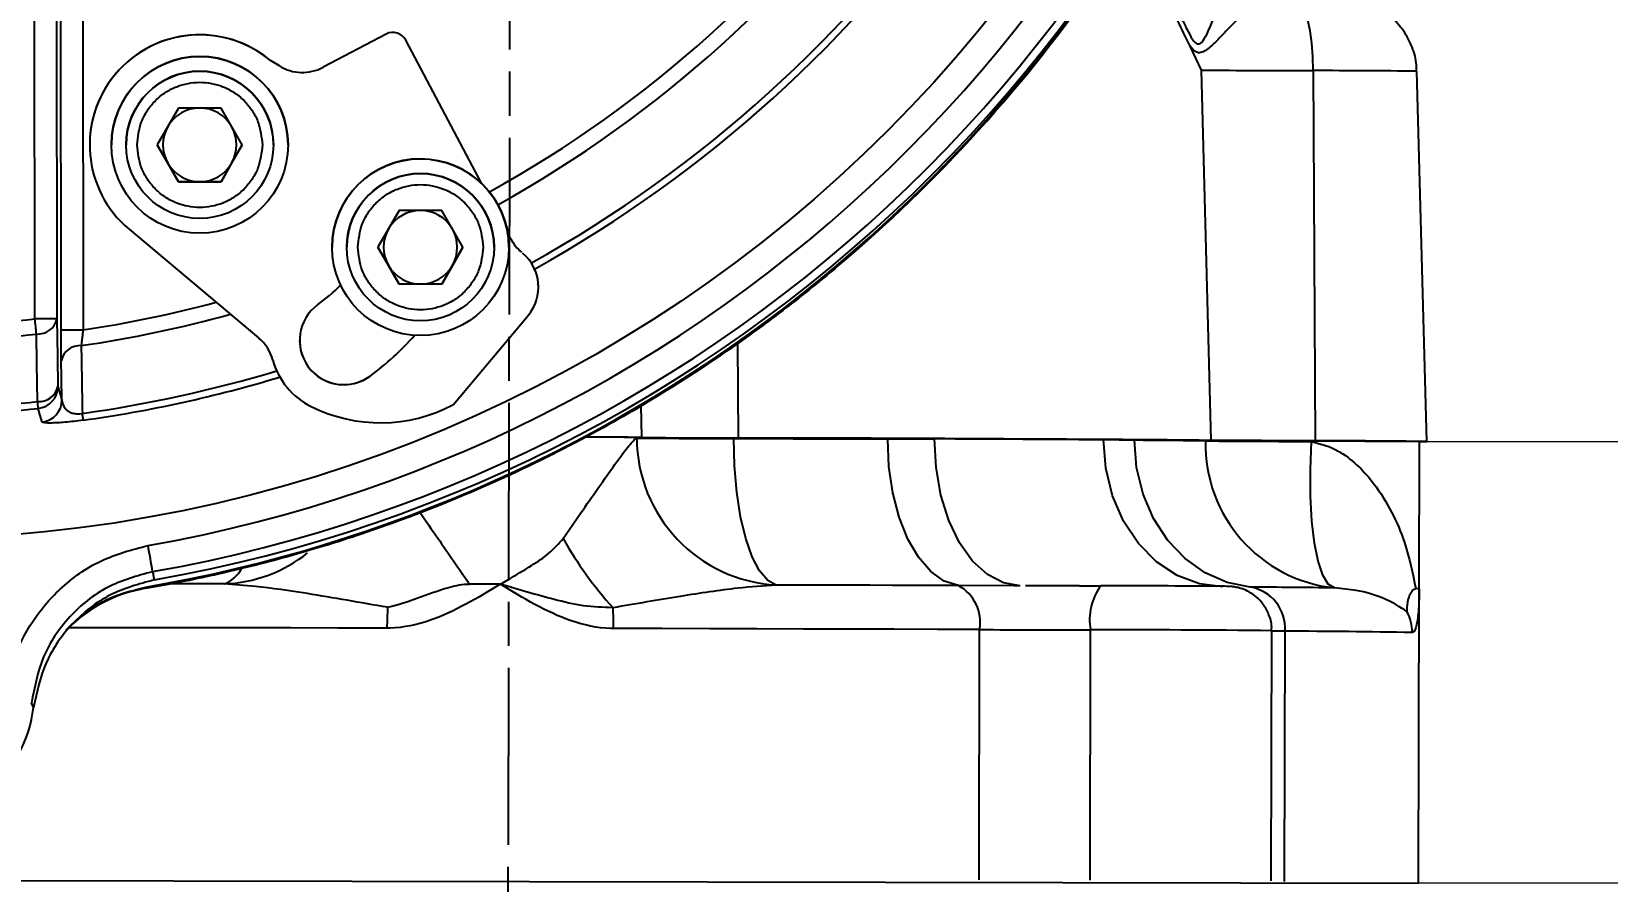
# Model space of a CAD drawing. Header units: millimetres. Extents: x 2301 to 4250, y 838 to 2217.
# Drawn here: x 2853 to 2960, y 1825 to 1882.7 of the extents above; entities that cross this region are included whole.
import ezdxf

# ---------------------------------------------------------------- set-up
doc = ezdxf.new("R2010")
doc.units = ezdxf.units.MM
doc.linetypes.add('AM_ISO08W050', pattern=[18, 12, -1.5, 3, -1.5])
for name, color, linetype, lineweight in [('AM_5', 3, 'Continuous', 25), ('AM_7', 4, 'AM_ISO08W050', 25), ('标注', 3, 'Continuous', 13)]:
    doc.layers.add(name, color=color, linetype=linetype, lineweight=lineweight)
doc.styles.add('SLDTEXTSTYLE1', font='txt.shx', dxfattribs={"width": 0.7, "bigfont": 'gbcbig.shx'})
doc.dimstyles.new('SLDDIMSTYLE12$0', dxfattribs={"dimtxt": 12, "dimasz": 10, "dimexe": 0, "dimexo": 0.0625, "dimgap": 0.875, "dimtad": 1, "dimdec": 1, "dimlfac": 1.8, "dimrnd": 1e-09, "dimzin": 12, "dimdsep": 46, "dimtxsty": 'SLDTEXTSTYLE1', "dimcen": 0.09, "dimdle": 8.16, "dimclrd": 3, "dimclre": 3, "dimadec": 0, "dimazin": 3, "dimtfac": 1, "dimtdec": 1, "dimtofl": 0, "dimtmove": 0, "dimatfit": 3, "dimfxl": 0, "dimfrac": 2, "dimtolj": 1, "dimlwd": 5, "dimlwe": 5, "dimarcsym": 0})

# ---------------------------------------------------------------- blocks, each defined once
blk = doc.blocks.new('*D56')
at = {"layer": 'Defpoints', "color": 0, "transparency": 16777216}
for p in [(3036.19, 2092.07), (2947.78, 1854.86), (3048.19, 1854.86)]:
    blk.add_point(p, dxfattribs=at)
at = {"layer": '标注', "color": 3, "lineweight": 5, "transparency": 16777216}
blk.add_line((3036.26, 2092.07), (3048.19, 2092.07), dxfattribs=at)
at = {"layer": '标注', "color": 3, "linetype": 'Continuous', "lineweight": 5, "transparency": 16777216}
for p, q in [((3048.19, 2082.07), (3048.19, 1864.86)), ((2947.84, 1854.86), (3048.19, 1854.86))]:
    blk.add_line(p, q, dxfattribs=at)
at = {"layer": '标注', "color": 3, "transparency": 16777216}
for points in [[(3046.53, 2082.07), (3049.86, 2082.07), (3048.19, 2092.07)], [(3046.53, 1864.86), (3049.86, 1864.86), (3048.19, 1854.86)]]:
    blk.add_solid(points, dxfattribs=at)
at = {"layer": '标注', "color": 0, "transparency": 16777216, "insert": (3042.32, 1973.46), "char_height": 10, "attachment_point": 5, "rotation": 90, "style": 'SLDTEXTSTYLE1'}
blk.add_mtext('\\A1;235', dxfattribs=at)
blk = doc.blocks.new('*D57')
at = {"layer": 'Defpoints', "color": 0, "transparency": 16777216}
for p in [(2947.28, 1854.85), (2946.76, 1824.89), (3047.89, 1824.89)]:
    blk.add_point(p, dxfattribs=at)
at = {"layer": '标注', "color": 3, "lineweight": 5, "transparency": 16777216}
blk.add_line((2947.34, 1854.85), (3047.89, 1854.85), dxfattribs=at)
at = {"layer": '标注', "color": 3, "linetype": 'Continuous', "lineweight": 5, "transparency": 16777216}
for p, q in [((3047.89, 1844.85), (3047.89, 1834.89)), ((2946.82, 1824.89), (3047.89, 1824.89))]:
    blk.add_line(p, q, dxfattribs=at)
at = {"layer": '标注', "color": 3, "transparency": 16777216}
for points in [[(3046.23, 1844.85), (3049.56, 1844.85), (3047.89, 1854.85)], [(3046.23, 1834.89), (3049.56, 1834.89), (3047.89, 1824.89)]]:
    blk.add_solid(points, dxfattribs=at)
at = {"layer": '标注', "color": 0, "transparency": 16777216, "insert": (3042.02, 1839.87), "char_height": 10, "attachment_point": 5, "rotation": 90, "style": 'SLDTEXTSTYLE1'}
blk.add_mtext('\\A1;30', dxfattribs=at)
blk = doc.blocks.new('*D77')
at = {"layer": 'AM_5', "color": 3, "lineweight": 5, "transparency": 16777216}
blk.add_line((2885.4, 1824.92), (2885.38, 1814.06), dxfattribs=at)
at = {"layer": 'AM_5', "color": 3, "linetype": 'Continuous', "lineweight": 5, "transparency": 16777216}
for p, q in [((2719.8, 1813.6), (2719.8, 1814.37)), ((2875.38, 1814.08), (2729.8, 1814.36))]:
    blk.add_line(p, q, dxfattribs=at)
at = {"layer": 'AM_5', "color": 3, "transparency": 16777216}
for points in [[(2729.81, 1816.02), (2729.8, 1812.69), (2719.8, 1814.37)], [(2875.38, 1815.75), (2875.38, 1812.41), (2885.38, 1814.06)]]:
    blk.add_solid(points, dxfattribs=at)
at = {"layer": 'Defpoints', "color": 0, "transparency": 16777216}
for p in [(2885.4, 1824.98), (2719.8, 1814.37), (2719.8, 1813.54)]:
    blk.add_point(p, dxfattribs=at)
at = {"layer": 'AM_5', "color": 0, "transparency": 16777216, "insert": (2786.72, 1821.12), "char_height": 12, "attachment_point": 5, "rotation": 359.8923, "style": 'SLDTEXTSTYLE1'}
blk.add_mtext('\\A1;160', dxfattribs=at)

msp = doc.modelspace()

# ---------------------------------------------------------------- linework, layer by layer
at = {"color": 7, "linetype": 'Continuous', "lineweight": 25}
for p, q in [((2853.251, 1863.187), (2853.194, 1908.402)), ((2854.691, 1908.4), (2854.749, 1863.184)), ((2855.034, 1862.443), (2854.975, 1908.343)), ((2856.472, 1908.341), (2856.531, 1862.44)), ((2877.1, 1882.53), (2872.82, 1880.272)), ((2877.1, 1882.53), (2872.82, 1880.272)), ((2883.579, 1872.398), (2878.451, 1882.113)), ((2878.451, 1882.113), (2878.451, 1882.113)), ((2883.579, 1872.398), (2878.451, 1882.113)), ((2932.488, 1880.084), (2931.701, 1881.703)), ((2869.855, 1880.365), (2869.254, 1880.733)), ((2869.254, 1880.733), (2869.254, 1880.733)), ((2869.855, 1880.365), (2869.254, 1880.733)), ((2869.855, 1880.365), (2869.855, 1880.365)), ((2872.82, 1880.272), (2872.82, 1880.272)), ((2933.127, 1854.94), (2932.488, 1880.084)), ((2940.065, 1880.048), (2940.192, 1854.906)), ((2947.777, 1854.861), (2947.1, 1880.006)), ((2863.006, 1877.507), (2861.563, 1875.007)), ((2865.893, 1877.507), (2863.006, 1877.507)), ((2867.337, 1875.007), (2865.893, 1877.507)), ((2859.45, 1875.013), (2859.45, 1875.013)), ((2861.563, 1875.007), (2863.006, 1872.507)), ((2862.285, 1873.757), (2861.563, 1875.007)), ((2865.893, 1872.507), (2867.337, 1875.007)), ((2867.337, 1875.007), (2866.615, 1873.757)), ((2869.45, 1875.002), (2869.45, 1875.002)), ((2863.006, 1872.507), (2862.285, 1873.757)), ((2866.615, 1873.757), (2865.893, 1872.507)), ((2863.006, 1872.507), (2865.893, 1872.507)), ((2863.006, 1872.507), (2863.006, 1872.507)), ((2864.45, 1872.507), (2863.006, 1872.507)), ((2865.893, 1872.507), (2864.45, 1872.507)), ((2865.893, 1872.507), (2865.893, 1872.507)), ((2877.995, 1870.555), (2876.551, 1868.055)), ((2880.881, 1870.555), (2877.995, 1870.555)), ((2882.325, 1868.055), (2880.881, 1870.555)), ((2859.646, 1869.282), (2868.448, 1861.896)), ((2885.575, 1868.615), (2885.359, 1869.024)), ((2885.575, 1868.615), (2885.359, 1869.024)), ((2885.575, 1868.615), (2885.575, 1868.615)), ((2873.438, 1868.062), (2873.438, 1868.062)), ((2874.438, 1868.061), (2874.438, 1868.061)), ((2876.551, 1868.055), (2877.995, 1865.555)), ((2877.273, 1866.805), (2876.551, 1868.055)), ((2880.881, 1865.555), (2882.325, 1868.055)), ((2882.325, 1868.055), (2881.603, 1866.805)), ((2885.438, 1868.049), (2885.438, 1868.049)), ((2877.995, 1865.555), (2877.273, 1866.805)), ((2881.603, 1866.805), (2880.881, 1865.555)), ((2879.438, 1865.555), (2877.995, 1865.555)), ((2880.881, 1865.555), (2879.438, 1865.555)), ((2887.45, 1865.351), (2887.45, 1865.351)), ((2881.648, 1857.347), (2886.748, 1863.425)), ((2900.957, 1861.514), (2901.004, 1855.101)), ((2894.481, 1855.136), (2894.424, 1857.329)), ((2894.122, 1855.097), (2894.122, 1855.136)), ((2900.708, 1855.062), (2900.708, 1855.1)), ((2911.166, 1855.027), (2914.339, 1855.053)), ((2925.822, 1854.995), (2927.924, 1854.942)), ((2932.753, 1854.9), (2932.753, 1854.939)), ((2939.958, 1854.866), (2939.958, 1854.905)), ((2947.258, 1844.862), (2947.277, 1854.862)), ((2920.174, 1845.067), (2915.971, 1845.072)), ((2919.701, 1845.084), (2920.095, 1845.082)), ((2860.788, 1844.973), (2860.788, 1844.894)), ((2947.221, 1824.862), (2947.258, 1844.799)), ((2917.381, 1825.086), (2917.412, 1842.086)), ((2924.913, 1825.068), (2924.945, 1842.068)), ((2937.22, 1825.014), (2937.252, 1842.014)), ((2938.121, 1824.982), (2938.153, 1841.981))]:
    msp.add_line(p, q, dxfattribs=at)
at = {"linetype": 'ByBlock'}
msp.add_line((2822.221, 1825.097), (2947.221, 1824.862), dxfattribs=at)
at = {"color": 7, "linetype": 'Continuous', "lineweight": 25, "flags": 128}
for points in [[(2940.065, 1880.048), (2940.037, 1881.002), (2939.966, 1881.915), (2939.854, 1882.754), (2939.705, 1883.486), (2939.525, 1884.085), (2939.32, 1884.529), (2939.098, 1884.801), (2938.867, 1884.891)], [(2854.749, 1863.184), (2854.79, 1860.615), (2854.823, 1858.597)], [(2853.432, 1857.572), (2853.393, 1860.141), (2853.363, 1862.159)], [(2855.092, 1857.676), (2855.068, 1859.176), (2855.049, 1860.355)], [(2854.823, 1858.597), (2854.974, 1858.081), (2855.092, 1857.676)], [(2853.752, 1856.184), (2853.599, 1856.7), (2853.478, 1857.106)], [(2914.339, 1855.053), (2912.76, 1855.059), (2911.141, 1855.066), (2909.483, 1855.072), (2907.79, 1855.078), (2906.063, 1855.084), (2904.306, 1855.089), (2902.52, 1855.095), (2900.708, 1855.1)], [(2903.601, 1845.114), (2903.022, 1845.425), (2902.473, 1846.073), (2901.971, 1847.034), (2901.535, 1848.275), (2901.18, 1849.752), (2900.919, 1851.415), (2900.76, 1853.206), (2900.708, 1855.062)], [(2900.708, 1855.062), (2902.073, 1855.058), (2903.423, 1855.054), (2904.758, 1855.049), (2906.077, 1855.045), (2907.378, 1855.041), (2908.66, 1855.036), (2909.924, 1855.032), (2911.166, 1855.027)], [(2915.971, 1845.072), (2915.011, 1845.385), (2914.1, 1846.034), (2913.268, 1846.996), (2912.544, 1848.238), (2911.955, 1849.716), (2911.519, 1851.38), (2911.254, 1853.171), (2911.166, 1855.027)], [(2920.174, 1845.067), (2919.033, 1845.257), (2917.936, 1845.823), (2916.925, 1846.745), (2916.041, 1847.986), (2915.315, 1849.5), (2914.778, 1851.227), (2914.448, 1853.102), (2914.339, 1855.053)], [(2925.822, 1854.995), (2924.599, 1855.002), (2923.31, 1855.01), (2921.959, 1855.017), (2920.547, 1855.024), (2919.077, 1855.032), (2917.55, 1855.039), (2915.97, 1855.046), (2914.339, 1855.053)], [(2933.93, 1844.998), (2932.345, 1845.19), (2930.822, 1845.758), (2929.418, 1846.682), (2928.189, 1847.925), (2927.181, 1849.44), (2926.433, 1851.168), (2925.974, 1853.044), (2925.822, 1854.995)], [(2935.792, 1844.972), (2934.223, 1845.289), (2932.731, 1845.94), (2931.37, 1846.905), (2930.186, 1848.149), (2929.22, 1849.629), (2928.506, 1851.294), (2928.069, 1853.086), (2927.924, 1854.942)], [(2941.504, 1844.923), (2941.086, 1845.176), (2940.711, 1845.784), (2940.393, 1846.724), (2940.142, 1847.962), (2939.968, 1849.453), (2939.878, 1851.143), (2939.874, 1852.969), (2939.958, 1854.866)], [(2866.11, 1845.184), (2864.495, 1845.186), (2862.896, 1845.187), (2862.349, 1845.187)], [(2915.971, 1845.072), (2914.501, 1845.078), (2913.007, 1845.083), (2911.49, 1845.089), (2909.951, 1845.094), (2908.391, 1845.099), (2906.812, 1845.104), (2905.215, 1845.109), (2903.601, 1845.114)], [(2924.204, 1845.059), (2924.288, 1845.059), (2924.969, 1845.058), (2925.643, 1845.057)], [(2877.163, 1842.189), (2873.882, 1842.194), (2870.632, 1842.198), (2867.421, 1842.201), (2864.26, 1842.204), (2861.156, 1842.206), (2858.118, 1842.208), (2855.58, 1842.208)], [(2917.412, 1842.086), (2914.539, 1842.097), (2911.582, 1842.107), (2908.549, 1842.117), (2905.449, 1842.126), (2902.291, 1842.135), (2899.083, 1842.144), (2895.835, 1842.152), (2892.556, 1842.16)], [(2938.153, 1841.981), (2937.686, 1841.985), (2937.305, 1841.989), (2937.252, 1841.989)]]:
    msp.add_lwpolyline(points, dxfattribs=at)
at = {"color": 7, "linetype": 'Continuous', "lineweight": 25}
for centre, radius in [((2844.219, 1942.897), 94.663), ((2864.45, 1875.007), 6), ((2864.45, 1875.007), 5), ((2879.438, 1868.055), 6), ((2879.438, 1868.055), 5)]:
    msp.add_circle(centre, radius, dxfattribs=at)
for centre, radius, start, end in [((2844.453, 1943.323), 82.814, 299.07452, 350.46956), ((2844.454, 1943.325), 81.781, 299.01448, 350.2349), ((2844.446, 1943.31), 87.37, 299.12272, 350.91933), ((2844.444, 1943.307), 87.836, 299.12126, 350.91933), ((2844.22, 1942.897), 96.559, 279.97048, 350.17569), ((2844.217, 1942.892), 98.356, 279.97048, 350.17569), ((2844.2, 1942.859), 98.896, 279.98751, 350.15867), ((2843.942, 1942.434), 98.999, 310.10928, 341.02323), ((2843.941, 1942.529), 99, 279.79751, 336.85186), ((2877.567, 1881.646), 1, 27.82515, 117.82515), ((2877.567, 1881.646), 1, 27.82515, 117.82515), ((2864.45, 1875.007), 7.474, 50, 230), ((2864.45, 1875.007), 7.474, 50, 179.93876), ((2864.45, 1875.007), 6, 359.93876, 179.87751), ((2864.45, 1875.007), 5, 359.99969, 179.93876), ((2871.42, 1882.925), 3, 238.5537, 297.82515), ((2871.42, 1882.925), 3, 238.5537, 297.82515), ((2941.996, 3075.341), 1195.295, 269.54424, 269.907443), ((2940.331, 1329.461), 550.586, 89.29554, 90.02769), ((2864.45, 1875.007), 2.5, 89.99969, 149.99969), ((2864.45, 1875.007), 2.5, 29.99969, 89.99969), ((2864.45, 1875.007), 2.5, 149.99969, 209.99969), ((2864.45, 1875.007), 2.5, 329.99969, 29.99969), ((2879.438, 1868.055), 6, 359.93876, 179.87751), ((2864.45, 1875.007), 2.5, 209.99969, 269.99969), ((2864.45, 1875.007), 2.5, 269.99969, 329.99969), ((2879.438, 1868.055), 5, 359.99969, 179.93876), ((2879.438, 1868.055), 2.5, 89.99969, 149.99969), ((2879.438, 1868.055), 2.5, 29.99969, 89.99969), ((2879.438, 1868.055), 2.5, 149.99969, 209.99969), ((2879.438, 1868.055), 2.5, 329.99969, 29.99969), ((2888.228, 1870.016), 3, 207.82515, 230), ((2888.228, 1870.016), 3, 207.82515, 230), ((2884.45, 1865.354), 3, 320, 50), ((2884.45, 1865.354), 3, 359.93876, 50), ((2879.438, 1868.055), 2.5, 209.99969, 269.99969), ((2879.438, 1868.055), 2.5, 269.99969, 329.99969), ((2864.45, 1875.007), 13.5, 306.36279, 315.13033), ((2844.453, 1943.323), 82.814, 278.29321, 285.46026), ((2844.454, 1943.325), 81.781, 278.49207, 284.9596), ((2874.233, 1861.72), 3, 126.36279, 306.36279), ((2844.49, 1943.392), 80.682, 263.91174, 276.23432), ((2853.776, 1739.711), 123.477, 89.54842, 90.24317), ((2295.512, 1802.197), 561.064, 6.13508, 6.24064), ((2853.468, 1863.466), 1.311, 265.38098, 347.59486), ((2856.007, 1985.916), 123.477, 269.54842, 270.24317), ((2844.489, 1943.39), 81.714, 263.91174, 276.23432), ((2856.317, 1860.082), 1.296, 86.38618, 167.81695), ((2866.519, 1859.598), 3, 15.38287, 50), ((2874.233, 1861.72), 3, 179.93876, 306.36279), ((2864.45, 1875.007), 19.5, 306.36279, 318.43109), ((2864.45, 1875.007), 19.5, 306.36279, 318.43104), ((2874.233, 1861.72), 5, 195.38287, 243.70737), ((2844.446, 1943.31), 87.37, 277.91619, 286.78446), ((2844.444, 1943.307), 87.836, 277.91619, 286.84135), ((2853.541, 1858.88), 1.313, 265.24376, 347.56308), ((2853.322, 1858.598), 1.5, 275.96273, 359.98538), ((2844.48, 1943.374), 86.736, 264.19127, 275.9548), ((2844.482, 1943.377), 86.271, 264.19127, 275.9548), ((2808.422, 1852.841), 45.257, 5.40722, 6.0002), ((2853.592, 1857.676), 1.5, 276.10033, 359.98556), ((2876.725, 1866.716), 10.583, 243.58851, 297.71587), ((2813.774, 1850.798), 43.121, 7.34172, 7.96399), ((2889.118, 1371.189), 483.972, 89.4076, 89.81392), ((2889.126, 1328.41), 526.753, 89.41742, 89.82957), ((2901.876, 2691.437), 836.338, 269.468817, 269.920028), ((2904.164, 1855.14), 10.042, 180.24385, 266.78987), ((2901.876, 2691.399), 836.338, 269.468817, 269.920028), ((2902.294, 2715.685), 860.585, 269.479846, 269.914094), ((2892.467, -3038.36), 4893.468, 89.52392, 89.900045), ((2917.571, 405.026), 1449.992, 89.400088, 89.673987), ((2920.258, 697.285), 1157.683, 89.381616, 89.620608), ((2942.544, 1854.662), 9.794, 178.60259, 263.90007), ((2941.691, 2974.117), 1119.214, 269.542429, 269.911266), ((2941.691, 2974.078), 1119.214, 269.542429, 269.911266), ((2940.249, 1279.605), 575.3, 89.300014, 90.028987), ((2911.423, 1860.739), 25.54, 209.19876, 222.24003), ((2636.116, 1807.848), 228.345, 9.62348, 10.07571), ((2865.705, 1854.916), 9.74, 272.38743, 308.50941), ((2865.223, 1847.369), 2.358, 292.10724, 330.54383), ((2914.626, 1842.582), 2.831, 349.90928, 61.62169), ((2862.49, 1835.04), 10, 99.79755, 135.77135), ((2928.679, 1842.773), 3.8, 143.03897, 190.68596), ((2924.604, 311.732), 1533.326, 89.687509, 89.961194), ((2935.315, 1842.169), 2.843, 356.20994, 80.3486), ((2926.725, 475.709), 1369.293, 89.381616, 89.620608), ((2899.297, 1842.181), 22.133, 176.32674, 179.97909), ((2871.023, 1842.234), 21.533, 359.80325, 3.55762), ((2943.773, 1841.893), 3.017, 359.88177, 27.76467), ((2928.138, 4763.307), 2921.241, 269.789638, 269.937378), ((2926.474, 783.291), 1058.778, 89.416743, 90.082746), ((2935.503, 1205.443), 636.544, 88.983948, 89.761482), ((2844.333, 1837.86), 8.89, 186.98978, 353.15629)]:
    msp.add_arc(centre, radius, start, end, dxfattribs=at)
for points, knots in [([(2930.328, 1885.024), (2930.444, 1884.834), (2930.709, 1884.402), (2931.07, 1883.71), (2931.425, 1882.981), (2931.758, 1882.321), (2932.055, 1881.898), (2932.311, 1881.846), (2932.56, 1882.012), (2932.838, 1882.493), (2933.166, 1883.243), (2933.501, 1884.114), (2933.835, 1885.001), (2934.202, 1885.939), (2934.569, 1886.775), (2934.747, 1886.907), (2934.832, 1886.97)], [0, 0, 0, 0, 0.0544778, 0.1240201, 0.1860302, 0.2480639, 0.3098061, 0.3401223, 0.3717027, 0.4337461, 0.4962202, 0.5796856, 0.6656117, 0.745719, 0.8795216, 1, 1, 1, 1]), ([(2931.701, 1881.703), (2931.465, 1882.191), (2931.111, 1882.923), (2930.691, 1883.86), (2930.48, 1884.34), (2930.376, 1884.605), (2930.329, 1884.753), (2930.314, 1884.839), (2930.311, 1884.874), (2930.312, 1884.89), (2930.312, 1884.897)], [0, 0, 0, 0, 0.4998005, 0.7499579, 0.8750287, 0.9375489, 0.976974, 0.9901659, 0.9954176, 1, 1, 1, 1]), ([(2936.547, 1884.797), (2936.47, 1884.775), (2936.222, 1884.702), (2935.45, 1884.042), (2934.466, 1883.064), (2933.504, 1882.06), (2932.931, 1881.511), (2932.5, 1881.267), (2932.094, 1881.243), (2931.858, 1881.52), (2931.701, 1881.703)], [0, 0, 0, 0, 0.0609753, 0.1967622, 0.4640389, 0.5978022, 0.7317371, 0.7988491, 0.8659711, 1, 1, 1, 1]), ([(2947.065, 1880.004), (2947.071, 1880.142), (2947.096, 1880.699), (2946.815, 1881.658), (2946.238, 1882.78), (2945.377, 1883.719), (2944.317, 1884.414), (2943.351, 1884.741), (2942.714, 1884.838), (2942.459, 1884.86), (2942.393, 1884.863), (2942.375, 1884.864)], [0, 0, 0, 0, 0.0552743, 0.223544, 0.3918145, 0.5600872, 0.7283674, 0.8967225, 0.9632881, 0.9898355, 1, 1, 1, 1]), ([(2860.2, 1875.007), (2860.257, 1875.542), (2860.344, 1876.364), (2860.874, 1877.354), (2861.422, 1878.034), (2862.103, 1878.586), (2863.093, 1879.099), (2864.45, 1879.36), (2865.807, 1879.099), (2866.796, 1878.586), (2867.477, 1878.034), (2868.026, 1877.354), (2868.556, 1876.364), (2868.643, 1875.542), (2868.7, 1875.007)], [0, 0, 0, 0, 0.1197284, 0.1841803, 0.25, 0.3158197, 0.3802716, 0.5, 0.6197284, 0.6841803, 0.75, 0.8158197, 0.8802716, 1, 1, 1, 1]), ([(2868.7, 1875.007), (2868.643, 1874.473), (2868.556, 1873.65), (2868.026, 1872.661), (2867.477, 1871.981), (2866.796, 1871.429), (2865.807, 1870.915), (2864.45, 1870.655), (2863.093, 1870.915), (2862.103, 1871.429), (2861.422, 1871.981), (2860.874, 1872.661), (2860.344, 1873.65), (2860.257, 1874.473), (2860.2, 1875.007)], [0, 0, 0, 0, 0.1197284, 0.1841803, 0.25, 0.3158197, 0.3802716, 0.5, 0.6197284, 0.6841803, 0.75, 0.8158197, 0.8802716, 1, 1, 1, 1]), ([(2875.188, 1868.055), (2875.245, 1868.59), (2875.332, 1869.412), (2875.862, 1870.402), (2876.411, 1871.082), (2877.092, 1871.634), (2878.081, 1872.147), (2879.438, 1872.408), (2880.795, 1872.147), (2881.785, 1871.634), (2882.466, 1871.082), (2883.014, 1870.402), (2883.544, 1869.412), (2883.631, 1868.59), (2883.688, 1868.055)], [0, 0, 0, 0, 0.1197284, 0.1841803, 0.25, 0.3158197, 0.3802716, 0.5, 0.6197284, 0.6841803, 0.75, 0.8158197, 0.8802716, 1, 1, 1, 1]), ([(2883.688, 1868.055), (2883.631, 1867.521), (2883.544, 1866.698), (2883.014, 1865.709), (2882.465, 1865.029), (2881.785, 1864.477), (2880.795, 1863.963), (2879.438, 1863.703), (2878.081, 1863.963), (2877.092, 1864.477), (2876.411, 1865.029), (2875.862, 1865.709), (2875.332, 1866.698), (2875.245, 1867.521), (2875.188, 1868.055)], [0, 0, 0, 0, 0.1197284, 0.1841803, 0.25, 0.3158197, 0.3802716, 0.5, 0.6197284, 0.6841803, 0.75, 0.8158197, 0.8802716, 1, 1, 1, 1]), ([(2907.722, 1866.717), (2906.794, 1865.953), (2904.714, 1864.238), (2901.112, 1861.564), (2896.661, 1858.571), (2891.281, 1855.401), (2884.914, 1852.205), (2878.55, 1849.598), (2872.685, 1847.649), (2867.819, 1846.321), (2863.672, 1845.381), (2861.14, 1844.954), (2860.117, 1844.781)], [0, 0, 0, 0, 0.06796443, 0.15248829, 0.25356992, 0.37120732, 0.50539818, 0.65613987, 0.7596863, 0.85474905, 0.94132762, 1, 1, 1, 1]), ([(2855.049, 1860.355), (2855.045, 1860.705), (2855.037, 1861.33), (2855.035, 1862.102), (2855.034, 1862.443)], [0, 0, 0, 0, 0.5592106, 1, 1, 1, 1]), ([(2856.531, 1862.44), (2856.516, 1862.329), (2856.487, 1862.115), (2856.44, 1861.74), (2856.414, 1861.516), (2856.398, 1861.376)], [0, 0, 0, 0, 0.2882138, 0.5511534, 1, 1, 1, 1]), ([(2856.398, 1861.376), (2856.413, 1860.516), (2856.44, 1858.981), (2856.467, 1857.447), (2856.479, 1856.772)], [0, 0, 0, 0, 0.5600001, 1, 1, 1, 1]), ([(2855.092, 1857.676), (2855.139, 1857.432), (2855.197, 1857.132), (2855.6, 1856.863), (2855.836, 1856.772), (2856.088, 1856.736), (2856.311, 1856.743), (2856.423, 1856.762), (2856.479, 1856.772)], [0, 0, 0, 0, 0.5631282, 0.6905061, 0.8056627, 0.9059011, 0.9526456, 1, 1, 1, 1]), ([(2856.541, 1856.308), (2856.328, 1856.28), (2855.889, 1856.222), (2855.301, 1856.166), (2854.791, 1856.129), (2854.281, 1856.109), (2853.851, 1856.12), (2853.786, 1856.162), (2853.752, 1856.184)], [0, 0, 0, 0, 0.1207281, 0.2490777, 0.3731052, 0.5016648, 0.7409864, 1, 1, 1, 1]), ([(2889.128, 1848.28), (2889.933, 1849.438), (2891.084, 1851.093), (2892.42, 1853.003), (2893.249, 1854.143), (2893.824, 1854.871), (2894.05, 1855.043), (2894.122, 1855.097)], [0, 0, 0, 0, 0.40558691, 0.57929012, 0.75243866, 0.92166486, 1, 1, 1, 1]), ([(2925.748, 1854.971), (2925.609, 1854.972), (2924.577, 1854.981), (2921.893, 1854.998), (2918.062, 1855.02), (2915.091, 1855.033), (2913.764, 1855.039)], [0, 0, 0, 0, 0.0523811, 0.3899114, 0.7274417, 1, 1, 1, 1]), ([(2939.958, 1854.866), (2940.589, 1854.695), (2941.28, 1854.508), (2942.32, 1853.877), (2943.19, 1853.181), (2944.377, 1851.815), (2945.443, 1850.082), (2946.457, 1847.689), (2946.816, 1845.918), (2947.029, 1844.869)], [0, 0, 0, 0, 0.1356034, 0.1486319, 0.2647764, 0.381318, 0.560218, 0.7394326, 1, 1, 1, 1]), ([(2940.192, 1854.906), (2941.239, 1854.903), (2943.333, 1854.896), (2945.803, 1854.885), (2947.392, 1854.872), (2948.002, 1854.861), (2947.512, 1854.855), (2947.277, 1854.853)], [0, 0, 0, 0, 0.2033628, 0.4067256, 0.6100884, 0.8134512, 1, 1, 1, 1]), ([(2879.393, 1850.059), (2879.796, 1849.476), (2880.887, 1847.898), (2882.044, 1846.23), (2882.773, 1845.179)], [0, 0, 0, 0, 0.36998336, 1, 1, 1, 1]), ([(2884.866, 1845.176), (2884.881, 1845.185), (2885.052, 1845.283), (2885.771, 1845.695), (2886.879, 1846.371), (2888.2, 1847.221), (2888.819, 1847.928), (2889.128, 1848.28)], [0, 0, 0, 0, 0.009396, 0.109199, 0.4585891, 0.7305589, 1, 1, 1, 1]), ([(2851.236, 1837.26), (2851.393, 1838.209), (2851.706, 1840.104), (2853.024, 1842.703), (2854.989, 1845.032), (2857.656, 1846.932), (2859.843, 1847.508), (2860.939, 1847.797)], [0, 0, 0, 0, 0.1872716, 0.3736538, 0.5608014, 0.7799695, 1, 1, 1, 1]), ([(2861.247, 1846.021), (2860.195, 1845.731), (2858.09, 1845.15), (2855.511, 1843.057), (2853.637, 1840.312), (2853.229, 1838.163), (2853.025, 1837.088)], [0, 0, 0, 0, 0.2497435, 0.4995348, 0.7496229, 1, 1, 1, 1]), ([(2861.352, 1845.462), (2860.32, 1845.18), (2858.259, 1844.616), (2855.717, 1842.594), (2853.839, 1839.942), (2853.387, 1837.849), (2853.16, 1836.801)], [0, 0, 0, 0, 0.2500466, 0.4994486, 0.7493959, 1, 1, 1, 1]), ([(2861.247, 1846.021), (2861.267, 1845.917), (2861.304, 1845.731), (2861.337, 1845.544), (2861.352, 1845.462)], [0, 0, 0, 0, 0.56, 1, 1, 1, 1]), ([(2877.209, 1843.599), (2875.372, 1843.921), (2872.269, 1844.466), (2868.572, 1845.015), (2866.806, 1845.137), (2866.11, 1845.184)], [0, 0, 0, 0, 0.4681133, 0.790651, 1, 1, 1, 1]), ([(2884.866, 1845.176), (2884.861, 1845.173), (2884.084, 1844.701), (2882.538, 1843.762), (2880.077, 1842.611), (2878.211, 1842.198), (2877.235, 1842.19), (2877.163, 1842.189)], [0, 0, 0, 0, 0.0021499, 0.325508, 0.6475425, 0.974162, 1, 1, 1, 1]), ([(2877.209, 1843.599), (2877.216, 1843.601), (2877.912, 1843.77), (2879.265, 1844.238), (2881.01, 1844.883), (2882.195, 1845.167), (2882.705, 1845.178), (2882.773, 1845.179)], [0, 0, 0, 0, 0.0037472, 0.36801, 0.7321528, 0.9639093, 1, 1, 1, 1]), ([(2884.866, 1845.176), (2884.858, 1845.176), (2884.842, 1845.176), (2884.792, 1845.176), (2884.616, 1845.177), (2883.93, 1845.178), (2883.286, 1845.179), (2882.773, 1845.179)], [0, 0, 0, 0, 0.0114023, 0.0232867, 0.0708249, 0.2610176, 1, 1, 1, 1]), ([(2892.556, 1842.16), (2892.484, 1842.161), (2891.508, 1842.173), (2889.644, 1842.593), (2887.188, 1843.753), (2885.646, 1844.698), (2884.871, 1845.173), (2884.866, 1845.176)], [0, 0, 0, 0, 0.025838, 0.3524575, 0.674492, 0.9978501, 1, 1, 1, 1]), ([(2892.514, 1843.57), (2891.842, 1843.593), (2890.495, 1843.638), (2888.575, 1844.113), (2887.016, 1844.539), (2885.983, 1844.843), (2885.487, 1844.991), (2885.199, 1845.077), (2885.026, 1845.128), (2884.905, 1845.164), (2884.878, 1845.172), (2884.866, 1845.176)], [0, 0, 0, 0, 0.2577838, 0.516877, 0.7554746, 0.8751834, 0.9264637, 0.9520873, 0.9894716, 0.9950299, 1, 1, 1, 1]), ([(2903.601, 1845.114), (2902.742, 1845.053), (2900.708, 1844.908), (2896.964, 1844.336), (2894.048, 1843.834), (2892.514, 1843.57)], [0, 0, 0, 0, 0.25733958, 0.60935922, 1, 1, 1, 1]), ([(2924.203, 1845.059), (2923.664, 1845.06), (2922.453, 1845.062), (2921.209, 1845.065), (2920.544, 1845.067), (2920.534, 1845.067)], [0, 0, 0, 0, 0.4421109, 0.9921739, 1, 1, 1, 1]), ([(2855.786, 1842.428), (2856.427, 1842.986), (2857.875, 1844.246), (2859.746, 1844.713), (2860.788, 1844.973)], [0, 0, 0, 0, 0.4427556, 1, 1, 1, 1]), ([(2937.225, 1842.001), (2937.233, 1842.08), (2937.276, 1842.467), (2937.079, 1843.111), (2936.7, 1843.809), (2936.226, 1844.308), (2935.74, 1844.644), (2935.284, 1844.849), (2934.903, 1844.956), (2934.626, 1844.999), (2934.479, 1845.012), (2934.404, 1845.017), (2934.333, 1845.02), (2934.231, 1845.023), (2934.024, 1845.026), (2933.621, 1845.031), (2933.146, 1845.034), (2932.951, 1845.035)], [0, 0, 0, 0, 0.0274926, 0.1351052, 0.2252748, 0.3036364, 0.3717976, 0.4297558, 0.4766357, 0.5103693, 0.5273601, 0.5409564, 0.5606251, 0.6026262, 0.7174992, 0.8844448, 1, 1, 1, 1]), ([(2946.443, 1843.299), (2945.947, 1843.626), (2945.111, 1844.178), (2943.304, 1844.742), (2942.012, 1844.872), (2941.504, 1844.923)], [0, 0, 0, 0, 0.4681133, 0.790651, 1, 1, 1, 1]), ([(2946.443, 1843.299), (2946.443, 1843.3), (2946.437, 1843.468), (2946.453, 1843.935), (2946.641, 1844.577), (2946.899, 1844.858), (2947.013, 1844.868), (2947.029, 1844.869)], [0, 0, 0, 0, 0.00374725, 0.36800998, 0.73215284, 0.9639093, 1, 1, 1, 1]), ([(2947.258, 1844.862), (2947.258, 1844.859), (2947.259, 1844.391), (2947.231, 1843.454), (2947.097, 1842.305), (2946.917, 1841.894), (2946.799, 1841.887), (2946.79, 1841.887)], [0, 0, 0, 0, 0.00215, 0.3233694, 0.6475398, 0.9741618, 1, 1, 1, 1]), ([(2947.258, 1844.862), (2947.258, 1844.862), (2947.258, 1844.862), (2947.258, 1844.862), (2947.257, 1844.863), (2947.235, 1844.865), (2947.12, 1844.867), (2947.029, 1844.869)], [0, 0, 0, 0, 0.0114023, 0.0232867, 0.0708249, 0.2610176, 1, 1, 1, 1]), ([(2853.16, 1836.801), (2853.136, 1836.855), (2853.092, 1836.951), (2853.046, 1837.046), (2853.025, 1837.088)], [0, 0, 0, 0, 0.56, 1, 1, 1, 1])]:
    msp.add_open_spline(points, degree=3, knots=knots, dxfattribs=at)
msp.add_open_spline([(2940.192, 1854.906), (2939.395, 1854.908), (2937.801, 1854.913), (2935.762, 1854.921), (2934.097, 1854.931), (2933.451, 1854.937), (2933.127, 1854.94)], degree=3, dxfattribs=at)
at = {"layer": 'AM_7'}
msp.add_line((2884.721, 1467.48), (2885.912, 2092.654), dxfattribs=at)

# ---------------------------------------------------------------- dimensions: what is measured, and where the dimension line sits
at = {"layer": 'AM_5'}
dim = msp.add_linear_dim(base=(2719.803, 1814.374), p1=(2885.402, 1824.978), p2=(2719.801, 1813.541), angle=179.89234, text='160', dimstyle='SLDDIMSTYLE12$0', override={"dimlfac": 1}, dxfattribs=at)
dim.commit()
dim.dimension.update_dxf_attribs({"geometry": '*D77', "text_midpoint": (2786.706, 1814.248), "dimtype": 160})
at = {"layer": '标注'}
for base, p1, p2, text, picture, middle in [((3048.193, 1854.862), (3036.193, 2092.066), (2947.781, 1854.862), '235', '*D56', (3042.318, 1973.464)), ((3047.893, 1824.886), (2947.277, 1854.853), (2946.755, 1824.886), '30', '*D57', (3042.018, 1839.869))]:
    dim = msp.add_linear_dim(base=base, p1=p1, p2=p2, angle=90, text=text, dimstyle='SLDDIMSTYLE12$0', override={"dimtxt": 10, "dimtdec": 3, "dimtzin": 0}, dxfattribs=at)
    dim.commit()
    dim.dimension.update_dxf_attribs({"geometry": picture, "text_midpoint": middle})

doc.saveas('drawing.dxf')
